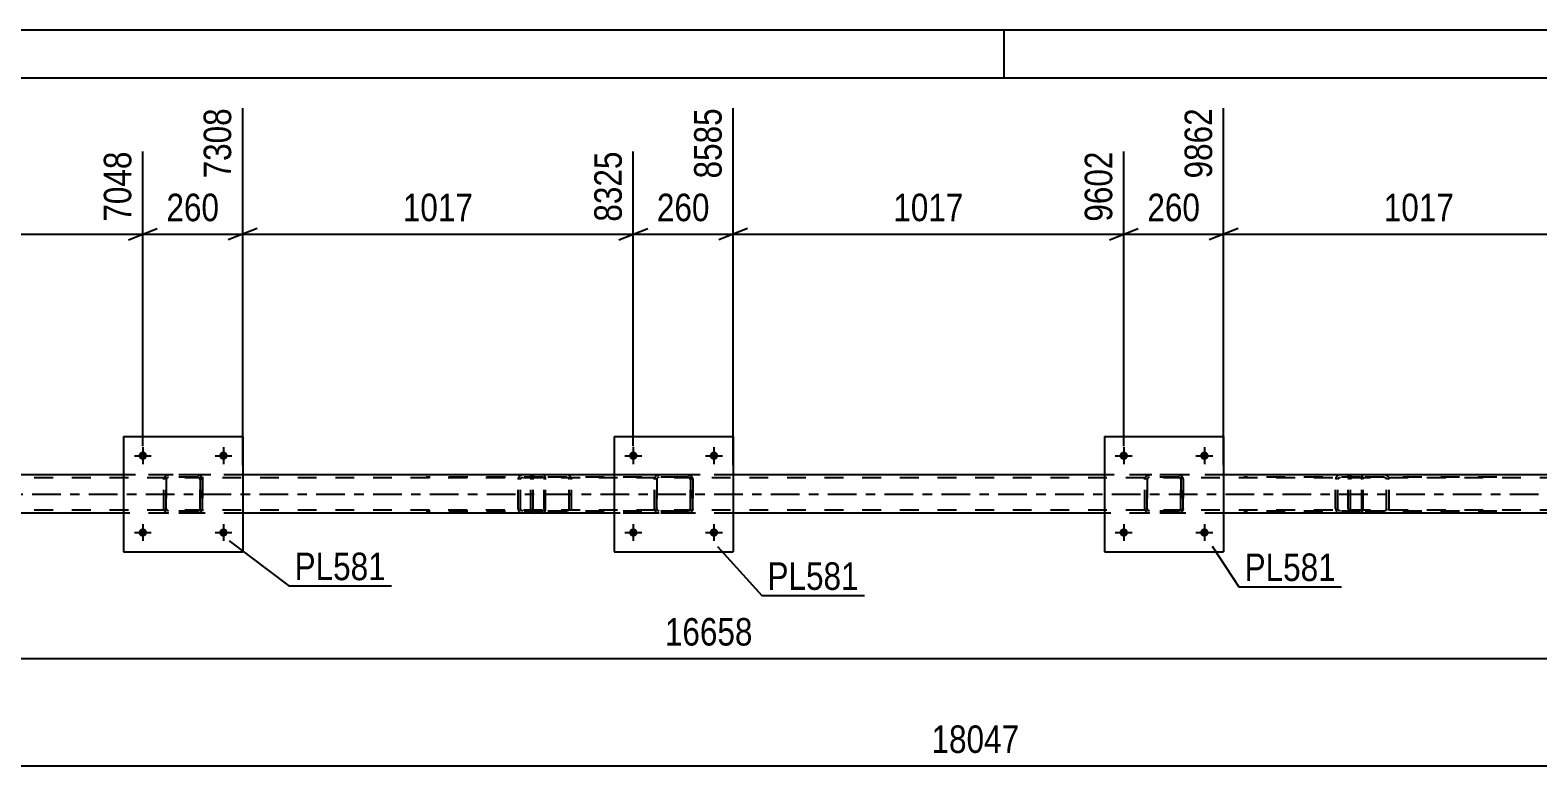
# Model space of a CAD drawing. Header units: millimetres. Extents: x 0 to 841, y 0 to 594.
# Drawn here: x 319.6 to 476.6, y 517.4 to 594 of the extents above; entities that cross this region are included whole.
import ezdxf

# ---------------------------------------------------------------- set-up
doc = ezdxf.new("R2010")
doc.units = ezdxf.units.MM
doc.linetypes.add('DXK_LINE_DOT2', pattern=[3.9198, 1.9599, -1.9599])
doc.linetypes.add('DXK_LINE_DOT3', pattern=[5.9187, 2.979, -0.9799, 0.9799, -0.9799])
doc.styles.add('Arial Narrow', font='ARIALN.TTF', dxfattribs={"height": 0.2})

# ---------------------------------------------------------------- blocks, each defined once
blk = doc.blocks.new('Unknown-318887959-1135')
at = {"color": 5, "linetype": 'Continuous'}
for p, q in [((841, 594), (0, 594)), ((421, 589), (421, 594)), ((836, 589), (5, 589))]:
    blk.add_line(p, q, dxfattribs=at)
blk = doc.blocks.new('Part-318887959-5647 - 5512')
at = {"color": 7, "linetype": 'DXK_LINE_DOT2'}
for p, q in [((333.5, 547.21), (333.53, 547.4)), ((333.53, 547.4), (333.5, 547.21)), ((333.5, 544.17), (333.5, 547.21)), ((333.5, 547.21), (333.5, 547.21)), ((333.5, 544.17), (333.5, 547.21)), ((333.74, 547.21), (333.76, 547.3)), ((333.76, 547.3), (333.74, 547.21)), ((333.74, 544.17), (333.74, 547.21)), ((333.74, 547.21), (333.74, 547.21)), ((333.74, 547.21), (333.74, 544.17)), ((333.76, 547.3), (333.81, 547.38)), ((333.81, 547.38), (333.76, 547.3)), ((333.79, 547.66), (333.98, 547.69)), ((333.98, 547.69), (333.79, 547.66)), ((333.89, 547.43), (333.81, 547.38)), ((333.98, 547.45), (333.89, 547.43)), ((337.02, 547.69), (333.98, 547.69)), ((337.02, 547.45), (333.98, 547.45)), ((337.02, 547.69), (337.2, 547.66)), ((337.2, 547.66), (337.02, 547.69)), ((337.11, 547.43), (337.02, 547.45)), ((337.11, 547.43), (337.19, 547.38)), ((337.19, 547.38), (337.24, 547.3)), ((337.24, 547.3), (337.19, 547.38)), ((337.24, 547.3), (337.26, 547.21)), ((337.26, 547.21), (337.24, 547.3)), ((337.26, 544.17), (337.26, 547.21)), ((337.26, 547.21), (337.26, 547.21)), ((337.26, 547.21), (337.26, 544.17)), ((337.46, 547.4), (337.5, 547.21)), ((337.5, 547.21), (337.46, 547.4)), ((337.5, 544.17), (337.5, 547.21)), ((337.5, 547.21), (337.5, 547.21)), ((337.5, 547.21), (337.5, 544.17)), ((333.5, 544.17), (333.5, 544.17)), ((333.53, 543.99), (333.5, 544.17)), ((333.5, 544.17), (333.53, 543.99)), ((333.74, 544.17), (333.74, 544.17)), ((333.76, 544.08), (333.74, 544.17)), ((333.74, 544.17), (333.76, 544.08)), ((333.81, 544), (333.76, 544.08)), ((333.76, 544.08), (333.81, 544)), ((333.98, 543.69), (333.79, 543.73)), ((333.79, 543.73), (333.98, 543.69)), ((333.89, 543.95), (333.81, 544)), ((333.98, 543.93), (333.89, 543.95)), ((337.02, 543.93), (333.98, 543.93)), ((337.02, 543.69), (333.98, 543.69)), ((337.11, 543.95), (337.02, 543.93)), ((337.2, 543.73), (337.02, 543.69)), ((337.02, 543.69), (337.2, 543.73)), ((337.19, 544), (337.11, 543.95)), ((337.24, 544.08), (337.19, 544)), ((337.19, 544), (337.24, 544.08)), ((337.26, 544.17), (337.24, 544.08)), ((337.24, 544.08), (337.26, 544.17)), ((337.26, 544.17), (337.26, 544.17)), ((337.5, 544.17), (337.46, 543.99)), ((337.46, 543.99), (337.5, 544.17)), ((337.5, 544.17), (337.5, 544.17))]:
    blk.add_line(p, q, dxfattribs=at)
at = {"color": 7, "linetype": 'DXK_LINE_DOT3'}
blk.add_line((335.5, 545.69), (335.5, 545.69), dxfattribs=at)
at = {"color": 7, "linetype": 'DXK_LINE_DOT2'}
for centre, start, end in [((333.98, 547.21), 112.5, 157.5), ((333.98, 547.21), 112.5, 157.5), ((337.02, 547.21), 22.5, 67.5), ((337.02, 547.21), 22.5, 67.5), ((333.98, 544.17), 202.5, 247.5), ((333.98, 544.17), 202.5, 247.5), ((337.02, 544.17), 292.5, 337.5), ((337.02, 544.17), 292.5, 337.5)]:
    blk.add_arc(centre, 0.48, start, end, dxfattribs=at)
blk = doc.blocks.new('Part-318887959-5646 - 5512')
at = {"color": 2, "linetype": 'Continuous'}
for p, q in [((329.3, 551.69), (329.3, 539.69)), ((329.3, 551.69), (341.7, 551.69)), ((341.7, 551.69), (341.7, 539.69)), ((329.3, 539.69), (341.7, 539.69))]:
    blk.add_line(p, q, dxfattribs=at)
blk = doc.blocks.new('Bolt-318887959-5594 - 5512')
at = {"linetype": 'Continuous'}
for points in [[(331.74, 549.69, -1), (330.86, 549.69, -1)], [(340.14, 549.69, -1), (339.26, 549.69, -1)]]:
    blk.add_hatch(color=1, dxfattribs=at).paths.add_polyline_path(points)
at = {"color": 1, "linetype": 'Continuous'}
for p, q in [((330.42, 549.69), (332.18, 549.69)), ((331.3, 550.57), (331.3, 548.81)), ((338.82, 549.69), (340.58, 549.69)), ((339.7, 550.57), (339.7, 548.81))]:
    blk.add_line(p, q, dxfattribs=at)
blk = doc.blocks.new('Bolt-318887959-5595 - 5512')
at = {"linetype": 'Continuous'}
for points in [[(331.74, 541.69, -1), (330.86, 541.69, -1)], [(340.14, 541.69, -1), (339.26, 541.69, -1)]]:
    blk.add_hatch(color=1, dxfattribs=at).paths.add_polyline_path(points)
at = {"color": 1, "linetype": 'Continuous'}
for p, q in [((331.3, 542.57), (331.3, 540.81)), ((339.7, 542.57), (339.7, 540.81)), ((330.42, 541.69), (332.18, 541.69)), ((338.82, 541.69), (340.58, 541.69))]:
    blk.add_line(p, q, dxfattribs=at)
blk = doc.blocks.new('Bolt-318887959-5596 - 5512')
at = {"linetype": 'Continuous'}
for points in [[(382.82, 549.69, -1), (381.94, 549.69, -1)], [(391.22, 549.69, -1), (390.34, 549.69, -1)]]:
    blk.add_hatch(color=1, dxfattribs=at).paths.add_polyline_path(points)
at = {"color": 1, "linetype": 'Continuous'}
for p, q in [((381.5, 549.69), (383.26, 549.69)), ((382.38, 550.57), (382.38, 548.81)), ((389.9, 549.69), (391.66, 549.69)), ((390.78, 550.57), (390.78, 548.81))]:
    blk.add_line(p, q, dxfattribs=at)
blk = doc.blocks.new('Bolt-318887959-5597 - 5512')
at = {"linetype": 'Continuous'}
for points in [[(382.82, 541.69, -1), (381.94, 541.69, -1)], [(391.22, 541.69, -1), (390.34, 541.69, -1)]]:
    blk.add_hatch(color=1, dxfattribs=at).paths.add_polyline_path(points)
at = {"color": 1, "linetype": 'Continuous'}
for p, q in [((382.38, 542.57), (382.38, 540.81)), ((390.78, 542.57), (390.78, 540.81)), ((381.5, 541.69), (383.26, 541.69)), ((389.9, 541.69), (391.66, 541.69))]:
    blk.add_line(p, q, dxfattribs=at)
blk = doc.blocks.new('Bolt-318887959-5598 - 5512')
at = {"linetype": 'Continuous'}
for points in [[(433.9, 549.69, -1), (433.02, 549.69, -1)], [(442.3, 549.69, -1), (441.42, 549.69, -1)]]:
    blk.add_hatch(color=1, dxfattribs=at).paths.add_polyline_path(points)
at = {"color": 1, "linetype": 'Continuous'}
for p, q in [((432.58, 549.69), (434.34, 549.69)), ((433.46, 550.57), (433.46, 548.81)), ((440.98, 549.69), (442.74, 549.69)), ((441.86, 550.57), (441.86, 548.81))]:
    blk.add_line(p, q, dxfattribs=at)
blk = doc.blocks.new('Bolt-318887959-5599 - 5512')
at = {"linetype": 'Continuous'}
for points in [[(433.9, 541.69, -1), (433.02, 541.69, -1)], [(442.3, 541.69, -1), (441.42, 541.69, -1)]]:
    blk.add_hatch(color=1, dxfattribs=at).paths.add_polyline_path(points)
at = {"color": 1, "linetype": 'Continuous'}
for p, q in [((433.46, 542.57), (433.46, 540.81)), ((441.86, 542.57), (441.86, 540.81)), ((432.58, 541.69), (434.34, 541.69)), ((440.98, 541.69), (442.74, 541.69))]:
    blk.add_line(p, q, dxfattribs=at)
blk = doc.blocks.new('Part-318887959-5652 - 5512')
at = {"color": 2, "linetype": 'Continuous'}
for p, q in [((380.38, 551.69), (380.38, 539.69)), ((380.38, 551.69), (392.78, 551.69)), ((392.78, 551.69), (392.78, 539.69)), ((380.38, 539.69), (392.78, 539.69))]:
    blk.add_line(p, q, dxfattribs=at)
blk = doc.blocks.new('Part-318887959-5659 - 5512')
at = {"color": 7, "linetype": 'DXK_LINE_DOT2'}
for p, q in [((435.66, 547.21), (435.7, 547.4)), ((435.7, 547.4), (435.66, 547.21)), ((435.66, 544.17), (435.66, 547.21)), ((435.66, 547.21), (435.66, 547.21)), ((435.66, 544.17), (435.66, 547.21)), ((435.9, 547.21), (435.92, 547.3)), ((435.92, 547.3), (435.9, 547.21)), ((435.9, 544.17), (435.9, 547.21)), ((435.9, 547.21), (435.9, 547.21)), ((435.9, 547.21), (435.9, 544.17)), ((435.92, 547.3), (435.97, 547.38)), ((435.97, 547.38), (435.92, 547.3)), ((435.96, 547.66), (436.14, 547.69)), ((436.14, 547.69), (435.96, 547.66)), ((436.05, 547.43), (435.97, 547.38)), ((436.14, 547.45), (436.05, 547.43)), ((439.18, 547.69), (436.14, 547.69)), ((439.18, 547.45), (436.14, 547.45)), ((439.18, 547.69), (439.36, 547.66)), ((439.36, 547.66), (439.18, 547.69)), ((439.27, 547.43), (439.18, 547.45)), ((439.27, 547.43), (439.35, 547.38)), ((439.35, 547.38), (439.4, 547.3)), ((439.4, 547.3), (439.35, 547.38)), ((439.4, 547.3), (439.42, 547.21)), ((439.42, 547.21), (439.4, 547.3)), ((439.42, 544.17), (439.42, 547.21)), ((439.42, 547.21), (439.42, 547.21)), ((439.42, 547.21), (439.42, 544.17)), ((439.62, 547.4), (439.66, 547.21)), ((439.66, 547.21), (439.62, 547.4)), ((439.66, 544.17), (439.66, 547.21)), ((439.66, 547.21), (439.66, 547.21)), ((439.66, 547.21), (439.66, 544.17)), ((435.66, 544.17), (435.66, 544.17)), ((435.7, 543.99), (435.66, 544.17)), ((435.66, 544.17), (435.7, 543.99)), ((435.9, 544.17), (435.9, 544.17)), ((435.92, 544.08), (435.9, 544.17)), ((435.9, 544.17), (435.92, 544.08)), ((435.97, 544), (435.92, 544.08)), ((435.92, 544.08), (435.97, 544)), ((436.14, 543.69), (435.96, 543.73)), ((435.96, 543.73), (436.14, 543.69)), ((436.05, 543.95), (435.97, 544)), ((436.14, 543.93), (436.05, 543.95)), ((439.18, 543.93), (436.14, 543.93)), ((439.18, 543.69), (436.14, 543.69)), ((439.27, 543.95), (439.18, 543.93)), ((439.36, 543.73), (439.18, 543.69)), ((439.18, 543.69), (439.36, 543.73)), ((439.35, 544), (439.27, 543.95)), ((439.4, 544.08), (439.35, 544)), ((439.35, 544), (439.4, 544.08)), ((439.42, 544.17), (439.4, 544.08)), ((439.4, 544.08), (439.42, 544.17)), ((439.42, 544.17), (439.42, 544.17)), ((439.66, 544.17), (439.62, 543.99)), ((439.62, 543.99), (439.66, 544.17)), ((439.66, 544.17), (439.66, 544.17))]:
    blk.add_line(p, q, dxfattribs=at)
at = {"color": 7, "linetype": 'DXK_LINE_DOT3'}
blk.add_line((437.66, 545.69), (437.66, 545.69), dxfattribs=at)
at = {"color": 7, "linetype": 'DXK_LINE_DOT2'}
for centre, start, end in [((436.14, 547.21), 112.5, 157.5), ((436.14, 547.21), 112.5, 157.5), ((439.18, 547.21), 22.5, 67.5), ((439.18, 547.21), 22.5, 67.5), ((436.14, 544.17), 202.5, 247.5), ((436.14, 544.17), 202.5, 247.5), ((439.18, 544.17), 292.5, 337.5), ((439.18, 544.17), 292.5, 337.5)]:
    blk.add_arc(centre, 0.48, start, end, dxfattribs=at)
blk = doc.blocks.new('Part-318887959-5697 - 5512')
at = {"color": 7, "linetype": 'DXK_LINE_DOT2'}
for p, q in [((371.72, 547.3), (371.7, 547.21)), ((371.7, 544.17), (371.7, 547.21)), ((371.74, 547.4), (371.72, 547.3)), ((371.95, 547.21), (371.97, 547.3)), ((371.95, 544.17), (371.95, 547.21)), ((371.97, 547.3), (372.03, 547.38)), ((372.21, 547.69), (372.01, 547.66)), ((372.03, 547.38), (372.11, 547.43)), ((372.11, 547.43), (372.21, 547.45)), ((387.2, 547.69), (372.21, 547.69)), ((387.2, 547.45), (372.21, 547.45)), ((375.64, 547.66), (375.44, 547.69)), ((375.44, 547.45), (375.54, 547.43)), ((375.54, 547.43), (375.63, 547.38)), ((375.63, 547.38), (375.68, 547.3)), ((375.68, 547.3), (375.7, 547.21)), ((375.7, 544.17), (375.7, 547.21)), ((375.94, 547.3), (375.92, 547.4)), ((375.96, 547.21), (375.94, 547.3)), ((375.96, 544.17), (375.96, 547.21)), ((371.7, 544.17), (371.72, 544.09)), ((371.72, 544.09), (371.74, 543.99)), ((371.97, 544.08), (371.95, 544.17)), ((372.03, 544), (371.97, 544.08)), ((372.01, 543.73), (372.21, 543.69)), ((372.11, 543.95), (372.03, 544)), ((372.21, 543.93), (372.11, 543.95)), ((387.2, 543.93), (372.21, 543.93)), ((387.2, 543.69), (372.21, 543.69)), ((375.54, 543.95), (375.44, 543.93)), ((375.44, 543.69), (375.64, 543.73)), ((375.63, 544), (375.54, 543.95)), ((375.68, 544.08), (375.63, 544)), ((375.7, 544.17), (375.68, 544.08)), ((375.92, 543.99), (375.94, 544.09)), ((375.94, 544.09), (375.96, 544.17))]:
    blk.add_line(p, q, dxfattribs=at)
for centre, start, end in [((372.19, 547.19), 110.7583, 155.68), ((375.46, 547.19), 24.3199, 69.2417), ((372.19, 544.19), 204.3199, 249.2417)]:
    blk.add_arc(centre, 0.496, start, end, dxfattribs=at)
blk = doc.blocks.new('Part-318887959-5653 - 5512')
at = {"color": 7, "linetype": 'DXK_LINE_DOT2'}
for p, q in [((384.58, 547.21), (384.62, 547.4)), ((384.62, 547.4), (384.58, 547.21)), ((384.58, 544.17), (384.58, 547.21)), ((384.58, 547.21), (384.58, 547.21)), ((384.58, 544.17), (384.58, 547.21)), ((384.82, 547.21), (384.84, 547.3)), ((384.84, 547.3), (384.82, 547.21)), ((384.82, 544.17), (384.82, 547.21)), ((384.82, 547.21), (384.82, 547.21)), ((384.82, 547.21), (384.82, 544.17)), ((384.84, 547.3), (384.89, 547.38)), ((384.89, 547.38), (384.84, 547.3)), ((384.87, 547.66), (385.06, 547.69)), ((385.06, 547.69), (384.87, 547.66)), ((384.97, 547.43), (384.89, 547.38)), ((385.06, 547.45), (384.97, 547.43)), ((388.1, 547.69), (385.06, 547.69)), ((388.1, 547.45), (385.06, 547.45)), ((388.1, 547.69), (388.28, 547.66)), ((388.28, 547.66), (388.1, 547.69)), ((388.19, 547.43), (388.1, 547.45)), ((388.19, 547.43), (388.27, 547.38)), ((388.27, 547.38), (388.32, 547.3)), ((388.32, 547.3), (388.27, 547.38)), ((388.32, 547.3), (388.34, 547.21)), ((388.34, 547.21), (388.32, 547.3)), ((388.34, 544.17), (388.34, 547.21)), ((388.34, 547.21), (388.34, 547.21)), ((388.34, 547.21), (388.34, 544.17)), ((388.54, 547.4), (388.58, 547.21)), ((388.58, 547.21), (388.54, 547.4)), ((388.58, 544.17), (388.58, 547.21)), ((388.58, 547.21), (388.58, 547.21)), ((388.58, 547.21), (388.58, 544.17)), ((384.58, 544.17), (384.58, 544.17)), ((384.62, 543.99), (384.58, 544.17)), ((384.58, 544.17), (384.62, 543.99)), ((384.82, 544.17), (384.82, 544.17)), ((384.84, 544.08), (384.82, 544.17)), ((384.82, 544.17), (384.84, 544.08)), ((384.89, 544), (384.84, 544.08)), ((384.84, 544.08), (384.89, 544)), ((385.06, 543.69), (384.87, 543.73)), ((384.87, 543.73), (385.06, 543.69)), ((384.97, 543.95), (384.89, 544)), ((385.06, 543.93), (384.97, 543.95)), ((388.1, 543.93), (385.06, 543.93)), ((388.1, 543.69), (385.06, 543.69)), ((388.19, 543.95), (388.1, 543.93)), ((388.28, 543.73), (388.1, 543.69)), ((388.1, 543.69), (388.28, 543.73)), ((388.27, 544), (388.19, 543.95)), ((388.32, 544.08), (388.27, 544)), ((388.27, 544), (388.32, 544.08)), ((388.34, 544.17), (388.32, 544.08)), ((388.32, 544.08), (388.34, 544.17)), ((388.34, 544.17), (388.34, 544.17)), ((388.58, 544.17), (388.54, 543.99)), ((388.54, 543.99), (388.58, 544.17)), ((388.58, 544.17), (388.58, 544.17))]:
    blk.add_line(p, q, dxfattribs=at)
at = {"color": 7, "linetype": 'DXK_LINE_DOT3'}
blk.add_line((386.58, 545.69), (386.58, 545.69), dxfattribs=at)
at = {"color": 7, "linetype": 'DXK_LINE_DOT2'}
for centre, start, end in [((385.06, 547.21), 112.5, 157.5), ((385.06, 547.21), 112.5, 157.5), ((388.1, 547.21), 22.5, 67.5), ((388.1, 547.21), 22.5, 67.5), ((385.06, 544.17), 202.5, 247.5), ((385.06, 544.17), 202.5, 247.5), ((388.1, 544.17), 292.5, 337.5), ((388.1, 544.17), 292.5, 337.5)]:
    blk.add_arc(centre, 0.48, start, end, dxfattribs=at)
blk = doc.blocks.new('Part-318887959-5658 - 5512')
at = {"color": 2, "linetype": 'Continuous'}
for p, q in [((431.46, 551.69), (431.46, 539.69)), ((431.46, 551.69), (443.86, 551.69)), ((443.86, 551.69), (443.86, 539.69)), ((431.46, 539.69), (443.86, 539.69))]:
    blk.add_line(p, q, dxfattribs=at)
blk = doc.blocks.new('Part-318887959-5698 - 5512')
at = {"color": 7, "linetype": 'DXK_LINE_DOT2'}
for p, q in [((372.98, 547.69), (360.82, 547.69)), ((372.98, 547.45), (360.82, 547.45)), ((370.4, 547.3), (370.38, 547.21)), ((370.38, 544.17), (370.38, 547.21)), ((370.42, 547.4), (370.4, 547.3)), ((370.63, 547.21), (370.65, 547.3)), ((370.63, 544.17), (370.63, 547.21)), ((370.65, 547.3), (370.71, 547.38)), ((370.88, 547.69), (370.69, 547.66)), ((370.71, 547.38), (370.79, 547.43)), ((370.79, 547.43), (370.88, 547.45)), ((371.7, 547.45), (371.7, 547.69)), ((373.08, 547.66), (372.98, 547.69)), ((372.98, 547.45), (373.03, 547.43)), ((373.03, 547.43), (373.07, 547.38)), ((373.07, 547.38), (373.1, 547.3)), ((373.17, 547.55), (373.08, 547.66)), ((373.1, 547.3), (373.11, 547.21)), ((373.11, 544.17), (373.11, 547.21)), ((373.23, 547.4), (373.17, 547.55)), ((373.25, 547.21), (373.23, 547.4)), ((373.25, 544.17), (373.25, 547.21)), ((372.98, 543.93), (360.82, 543.93)), ((372.98, 543.69), (360.82, 543.69)), ((370.38, 544.17), (370.4, 544.09)), ((370.4, 544.09), (370.42, 543.99)), ((370.65, 544.08), (370.63, 544.17)), ((370.71, 544), (370.65, 544.08)), ((370.69, 543.73), (370.88, 543.69)), ((370.79, 543.95), (370.71, 544)), ((370.88, 543.93), (370.79, 543.95)), ((371.7, 543.69), (371.7, 543.93)), ((373.03, 543.95), (372.98, 543.93)), ((372.98, 543.69), (373.08, 543.73)), ((373.07, 544), (373.03, 543.95)), ((373.1, 544.08), (373.07, 544)), ((373.08, 543.73), (373.17, 543.83)), ((373.11, 544.17), (373.1, 544.08)), ((373.17, 543.83), (373.23, 543.99)), ((373.23, 543.99), (373.25, 544.17))]:
    blk.add_line(p, q, dxfattribs=at)
for centre, start, end in [((370.87, 547.2), 111.1941, 156.1506), ((370.87, 544.19), 203.8494, 248.8059)]:
    blk.add_arc(centre, 0.492, start, end, dxfattribs=at)
blk = doc.blocks.new('Part-318887959-5720 - 5512')
at = {"color": 7, "linetype": 'DXK_LINE_DOT2'}
for p, q in [((458.11, 547.69), (445.95, 547.69)), ((458.11, 547.45), (445.95, 547.45)), ((455.53, 547.3), (455.52, 547.21)), ((455.52, 544.17), (455.52, 547.21)), ((455.55, 547.4), (455.53, 547.3)), ((455.77, 547.21), (455.79, 547.3)), ((455.77, 544.17), (455.77, 547.21)), ((455.79, 547.3), (455.84, 547.38)), ((456.02, 547.69), (455.83, 547.66)), ((455.84, 547.38), (455.92, 547.43)), ((455.92, 547.43), (456.02, 547.45)), ((456.83, 547.45), (456.83, 547.69)), ((458.21, 547.66), (458.11, 547.69)), ((458.11, 547.45), (458.16, 547.43)), ((458.16, 547.43), (458.21, 547.38)), ((458.3, 547.55), (458.21, 547.66)), ((458.21, 547.38), (458.23, 547.3)), ((458.23, 547.3), (458.24, 547.21)), ((458.24, 544.17), (458.24, 547.21)), ((458.36, 547.4), (458.3, 547.55)), ((458.38, 547.21), (458.36, 547.4)), ((458.38, 544.17), (458.38, 547.21)), ((458.11, 543.93), (445.95, 543.93)), ((458.11, 543.69), (445.95, 543.69)), ((455.52, 544.17), (455.53, 544.09)), ((455.53, 544.09), (455.55, 543.99)), ((455.79, 544.08), (455.77, 544.17)), ((455.84, 544), (455.79, 544.08)), ((455.83, 543.73), (456.02, 543.69)), ((455.92, 543.95), (455.84, 544)), ((456.02, 543.93), (455.92, 543.95)), ((456.83, 543.69), (456.83, 543.93)), ((458.16, 543.95), (458.11, 543.93)), ((458.11, 543.69), (458.21, 543.73)), ((458.21, 544), (458.16, 543.95)), ((458.23, 544.08), (458.21, 544)), ((458.21, 543.73), (458.3, 543.83)), ((458.24, 544.17), (458.23, 544.08)), ((458.3, 543.83), (458.36, 543.99)), ((458.36, 543.99), (458.38, 544.17))]:
    blk.add_line(p, q, dxfattribs=at)
for centre, start, end in [((456, 547.2), 111.1941, 156.1506), ((456, 544.19), 203.8494, 248.8059)]:
    blk.add_arc(centre, 0.492, start, end, dxfattribs=at)
blk = doc.blocks.new('Part-318887959-5732 - 5512')
at = {"color": 7, "linetype": 'DXK_LINE_DOT2'}
for p, q in [((456.85, 547.3), (456.83, 547.21)), ((456.83, 544.17), (456.83, 547.21)), ((456.87, 547.4), (456.85, 547.3)), ((457.09, 547.21), (457.11, 547.3)), ((457.09, 544.17), (457.09, 547.21)), ((457.11, 547.3), (457.16, 547.38)), ((457.34, 547.69), (457.15, 547.66)), ((457.16, 547.38), (457.25, 547.43)), ((457.25, 547.43), (457.34, 547.45)), ((472.33, 547.69), (457.34, 547.69)), ((472.33, 547.45), (457.34, 547.45)), ((460.77, 547.66), (460.58, 547.69)), ((460.58, 547.45), (460.68, 547.43)), ((460.68, 547.43), (460.76, 547.38)), ((460.76, 547.38), (460.82, 547.3)), ((460.82, 547.3), (460.83, 547.21)), ((460.83, 544.17), (460.83, 547.21)), ((461.07, 547.3), (461.05, 547.4)), ((461.09, 547.21), (461.07, 547.3)), ((461.09, 544.17), (461.09, 547.21)), ((456.83, 544.17), (456.85, 544.09)), ((456.85, 544.09), (456.87, 543.99)), ((457.11, 544.08), (457.09, 544.17)), ((457.16, 544), (457.11, 544.08)), ((457.15, 543.73), (457.34, 543.69)), ((457.25, 543.95), (457.16, 544)), ((457.34, 543.93), (457.25, 543.95)), ((472.33, 543.93), (457.34, 543.93)), ((472.33, 543.69), (457.34, 543.69)), ((460.68, 543.95), (460.58, 543.93)), ((460.58, 543.69), (460.77, 543.73)), ((460.76, 544), (460.68, 543.95)), ((460.82, 544.08), (460.76, 544)), ((460.83, 544.17), (460.82, 544.08)), ((461.05, 543.99), (461.07, 544.09)), ((461.07, 544.09), (461.09, 544.17))]:
    blk.add_line(p, q, dxfattribs=at)
for centre, start, end in [((457.32, 547.19), 110.7583, 155.68), ((460.6, 547.19), 24.3199, 69.2417), ((457.32, 544.19), 204.3199, 249.2417)]:
    blk.add_arc(centre, 0.496, start, end, dxfattribs=at)
blk = doc.blocks.new('Part-318887959-5782 - 5512')
at = {"color": 7, "linetype": 'DXK_LINE_DOT2'}
for p, q in [((608.1, 547.37), (106.7, 547.37)), ((597.1, 547.69), (176.06, 547.69)), ((341.7, 547.69), (329.3, 547.69)), ((392.78, 547.69), (380.38, 547.69)), ((443.86, 547.69), (431.46, 547.69)), ((608.1, 544.01), (106.7, 544.01)), ((341.7, 543.69), (329.3, 543.69)), ((392.78, 543.69), (380.38, 543.69)), ((443.86, 543.69), (431.46, 543.69))]:
    blk.add_line(p, q, dxfattribs=at)
at = {"color": 2, "linetype": 'Continuous'}
for p, q in [((329.3, 547.69), (290.62, 547.69)), ((380.38, 547.69), (341.7, 547.69)), ((431.46, 547.69), (392.78, 547.69)), ((482.54, 547.69), (443.86, 547.69)), ((329.3, 543.69), (290.62, 543.69)), ((380.38, 543.69), (341.7, 543.69)), ((431.46, 543.69), (392.78, 543.69)), ((482.54, 543.69), (443.86, 543.69))]:
    blk.add_line(p, q, dxfattribs=at)
at = {"color": 7, "linetype": 'DXK_LINE_DOT3'}
blk.add_line((106.7, 545.69), (608.1, 545.69), dxfattribs=at)
blk = doc.blocks.new('StraightDimension-318887959-6446 - 5512')
at = {"color": 7, "linetype": 'Continuous'}
blk.add_line((64.78, 517.39), (771.24, 517.39), dxfattribs=at)
at = {"color": 0}
blk.add_wipeout([(423.18, 518.14), (423.18, 522.34), (412.84, 522.34), (412.84, 518.14)], dxfattribs=at)
at = {"color": 3, "style": 'Arial Narrow'}
blk.add_text('18047', height=2.863, dxfattribs=at).set_placement((413.44, 518.74))
blk = doc.blocks.new('StraightDimension-318887959-6505 - 5512')
at = {"color": 7, "linetype": 'Continuous'}
blk.add_line((64.78, 528.57), (715.71, 528.57), dxfattribs=at)
at = {"color": 0}
blk.add_wipeout([(395.41, 529.32), (395.41, 533.52), (385.07, 533.52), (385.07, 529.32)], dxfattribs=at)
at = {"color": 3, "style": 'Arial Narrow'}
blk.add_text('16658', height=2.863, dxfattribs=at).set_placement((385.67, 529.92))
blk = doc.blocks.new('StraightDimension-318887959-17055 - 5512')
at = {"color": 7, "linetype": 'Continuous'}
for p, q in [((443.86, 548.69), (443.86, 585.88)), ((484.54, 550.69), (484.54, 583.2)), ((445.36, 573.36), (442.36, 572.16)), ((483.04, 572.16), (486.04, 573.36)), ((443.86, 572.76), (484.54, 572.76))]:
    blk.add_line(p, q, dxfattribs=at)
at = {"color": 0, "linetype": 'Continuous'}
blk.add_wipeout([(483.94, 583.8), (479.74, 583.8), (479.74, 573.46), (483.94, 573.46)], dxfattribs=at)
at = {"color": 0}
blk.add_wipeout([(468.46, 573.51), (468.46, 577.71), (459.94, 577.71), (459.94, 573.51)], dxfattribs=at)
at = {"color": 3, "linetype": 'Continuous', "style": 'Arial Narrow'}
blk.add_text('10879', height=2.863, rotation=90.0002, dxfattribs=at).set_placement((483.34, 574.06))
at = {"color": 3, "style": 'Arial Narrow'}
blk.add_text('1017', height=2.863, dxfattribs=at).set_placement((460.54, 574.11))
blk = doc.blocks.new('StraightDimension-318887959-17056 - 5512')
at = {"color": 7, "linetype": 'Continuous'}
for p, q in [((443.86, 548.69), (443.86, 585.88)), ((433.46, 550.69), (433.46, 581.38)), ((431.96, 572.16), (434.96, 573.36)), ((445.36, 573.36), (442.36, 572.16)), ((433.46, 572.76), (443.86, 572.76))]:
    blk.add_line(p, q, dxfattribs=at)
at = {"color": 0}
blk.add_wipeout([(442, 573.51), (442, 577.71), (435.32, 577.71), (435.32, 573.51)], dxfattribs=at)
at = {"color": 3, "style": 'Arial Narrow'}
blk.add_text('260', height=2.863, dxfattribs=at).set_placement((435.92, 574.11))
at = {"color": 0, "linetype": 'Continuous'}
blk.add_wipeout([(443.26, 586.48), (439.06, 586.48), (439.06, 577.96), (443.26, 577.96)], dxfattribs=at)
at = {"color": 3, "linetype": 'Continuous', "style": 'Arial Narrow'}
blk.add_text('9862', height=2.863, rotation=90.0002, dxfattribs=at).set_placement((442.66, 578.56))
blk = doc.blocks.new('StraightDimension-318887959-17057 - 5512')
at = {"color": 7, "linetype": 'Continuous'}
for p, q in [((392.78, 548.69), (392.78, 585.88)), ((433.46, 550.69), (433.46, 581.38)), ((394.28, 573.36), (391.28, 572.16)), ((431.96, 572.16), (434.96, 573.36)), ((392.78, 572.76), (433.46, 572.76))]:
    blk.add_line(p, q, dxfattribs=at)
at = {"color": 0, "linetype": 'Continuous'}
blk.add_wipeout([(432.86, 581.98), (428.66, 581.98), (428.66, 573.46), (432.86, 573.46)], dxfattribs=at)
at = {"color": 0}
blk.add_wipeout([(417.37, 573.51), (417.37, 577.71), (408.86, 577.71), (408.86, 573.51)], dxfattribs=at)
at = {"color": 3, "linetype": 'Continuous', "style": 'Arial Narrow'}
blk.add_text('9602', height=2.863, rotation=90.0002, dxfattribs=at).set_placement((432.26, 574.06))
at = {"color": 3, "style": 'Arial Narrow'}
blk.add_text('1017', height=2.863, dxfattribs=at).set_placement((409.46, 574.11))
blk = doc.blocks.new('StraightDimension-318887959-17058 - 5512')
at = {"color": 7, "linetype": 'Continuous'}
for p, q in [((392.78, 548.69), (392.78, 585.88)), ((382.38, 550.69), (382.38, 581.38)), ((380.88, 572.16), (383.88, 573.36)), ((394.28, 573.36), (391.28, 572.16)), ((382.38, 572.76), (392.78, 572.76))]:
    blk.add_line(p, q, dxfattribs=at)
at = {"color": 0}
blk.add_wipeout([(390.92, 573.51), (390.92, 577.71), (384.24, 577.71), (384.24, 573.51)], dxfattribs=at)
at = {"color": 3, "style": 'Arial Narrow'}
blk.add_text('260', height=2.863, dxfattribs=at).set_placement((384.84, 574.11))
at = {"color": 0, "linetype": 'Continuous'}
blk.add_wipeout([(392.18, 586.48), (387.98, 586.48), (387.98, 577.96), (392.18, 577.96)], dxfattribs=at)
at = {"color": 3, "linetype": 'Continuous', "style": 'Arial Narrow'}
blk.add_text('8585', height=2.863, rotation=90.0002, dxfattribs=at).set_placement((391.58, 578.56))
blk = doc.blocks.new('StraightDimension-318887959-17059 - 5512')
at = {"color": 7, "linetype": 'Continuous'}
for p, q in [((341.7, 548.69), (341.7, 585.88)), ((382.38, 550.69), (382.38, 581.38)), ((343.2, 573.36), (340.2, 572.16)), ((380.88, 572.16), (383.88, 573.36)), ((341.7, 572.76), (382.38, 572.76))]:
    blk.add_line(p, q, dxfattribs=at)
at = {"color": 0, "linetype": 'Continuous'}
blk.add_wipeout([(381.78, 581.98), (377.58, 581.98), (377.58, 573.46), (381.78, 573.46)], dxfattribs=at)
at = {"color": 0}
blk.add_wipeout([(366.29, 573.51), (366.29, 577.71), (357.78, 577.71), (357.78, 573.51)], dxfattribs=at)
at = {"color": 3, "linetype": 'Continuous', "style": 'Arial Narrow'}
blk.add_text('8325', height=2.863, rotation=90.0002, dxfattribs=at).set_placement((381.18, 574.06))
at = {"color": 3, "style": 'Arial Narrow'}
blk.add_text('1017', height=2.863, dxfattribs=at).set_placement((358.38, 574.11))
blk = doc.blocks.new('StraightDimension-318887959-17060 - 5512')
at = {"color": 7, "linetype": 'Continuous'}
for p, q in [((341.7, 548.69), (341.7, 585.88)), ((331.3, 550.69), (331.3, 581.38)), ((329.8, 572.16), (332.8, 573.36)), ((343.2, 573.36), (340.2, 572.16)), ((331.3, 572.76), (341.7, 572.76))]:
    blk.add_line(p, q, dxfattribs=at)
at = {"color": 0}
blk.add_wipeout([(339.84, 573.51), (339.84, 577.71), (333.16, 577.71), (333.16, 573.51)], dxfattribs=at)
at = {"color": 3, "style": 'Arial Narrow'}
blk.add_text('260', height=2.863, dxfattribs=at).set_placement((333.76, 574.11))
at = {"color": 0, "linetype": 'Continuous'}
blk.add_wipeout([(341.1, 586.48), (336.9, 586.48), (336.9, 577.96), (341.1, 577.96)], dxfattribs=at)
at = {"color": 3, "linetype": 'Continuous', "style": 'Arial Narrow'}
blk.add_text('7308', height=2.863, rotation=90.0002, dxfattribs=at).set_placement((340.5, 578.56))
blk = doc.blocks.new('StraightDimension-318887959-17061 - 5512')
at = {"color": 7, "linetype": 'Continuous'}
for p, q in [((290.62, 548.69), (290.62, 585.88)), ((331.3, 550.69), (331.3, 581.38)), ((292.12, 573.36), (289.12, 572.16)), ((329.8, 572.16), (332.8, 573.36)), ((290.62, 572.76), (331.3, 572.76))]:
    blk.add_line(p, q, dxfattribs=at)
at = {"color": 0, "linetype": 'Continuous'}
blk.add_wipeout([(330.7, 581.98), (326.5, 581.98), (326.5, 573.46), (330.7, 573.46)], dxfattribs=at)
at = {"color": 0}
blk.add_wipeout([(315.21, 573.51), (315.21, 577.71), (306.7, 577.71), (306.7, 573.51)], dxfattribs=at)
at = {"color": 3, "linetype": 'Continuous', "style": 'Arial Narrow'}
blk.add_text('7048', height=2.863, rotation=90.0002, dxfattribs=at).set_placement((330.1, 574.06))
at = {"color": 3, "style": 'Arial Narrow'}
blk.add_text('1017', height=2.863, dxfattribs=at).set_placement((307.3, 574.11))
blk = doc.blocks.new('Mark-318887959-5642 - 5512')
at = {"color": 0}
blk.add_wipeout([(356.61, 536.73), (356.61, 539.73), (347.11, 539.73), (347.11, 536.73)], dxfattribs=at)
blk.add_wipeout([(356.61, 536.73), (356.61, 539.73), (347.11, 539.73), (347.11, 536.73)], dxfattribs=at)
at = {"color": 30, "linetype": 'Continuous'}
for p, q in [((340.3, 540.81), (346.51, 536.13)), ((346.51, 536.13), (357.21, 536.13))]:
    blk.add_line(p, q, dxfattribs=at)
at = {"color": 3, "style": 'Arial Narrow'}
blk.add_text('PL581', height=2.863, dxfattribs=at).set_placement((347.11, 536.73))
blk = doc.blocks.new('Mark-318887959-5648 - 5512')
at = {"color": 0}
blk.add_wipeout([(405.87, 535.72), (405.87, 538.72), (396.36, 538.72), (396.36, 535.72)], dxfattribs=at)
blk.add_wipeout([(405.87, 535.72), (405.87, 538.72), (396.36, 538.72), (396.36, 535.72)], dxfattribs=at)
at = {"color": 30, "linetype": 'Continuous'}
for p, q in [((391.16, 540.24), (395.76, 535.12)), ((395.76, 535.12), (406.47, 535.12))]:
    blk.add_line(p, q, dxfattribs=at)
at = {"color": 3, "style": 'Arial Narrow'}
blk.add_text('PL581', height=2.863, dxfattribs=at).set_placement((396.36, 535.72))
blk = doc.blocks.new('Mark-318887959-5654 - 5512')
at = {"color": 0}
blk.add_wipeout([(455.55, 536.64), (455.55, 539.64), (446.05, 539.64), (446.05, 536.64)], dxfattribs=at)
blk.add_wipeout([(455.55, 536.64), (455.55, 539.64), (446.05, 539.64), (446.05, 536.64)], dxfattribs=at)
at = {"color": 30, "linetype": 'Continuous'}
for p, q in [((442.68, 540.28), (445.45, 536.04)), ((445.45, 536.04), (456.15, 536.04))]:
    blk.add_line(p, q, dxfattribs=at)
at = {"color": 3, "style": 'Arial Narrow'}
blk.add_text('PL581', height=2.863, dxfattribs=at).set_placement((446.05, 536.64))

msp = doc.modelspace()

# ---------------------------------------------------------------- block references
for name in ['Unknown-318887959-1135', 'Part-318887959-5646 - 5512', 'Part-318887959-5652 - 5512', 'Part-318887959-5658 - 5512', 'Part-318887959-5782 - 5512', 'Bolt-318887959-5594 - 5512', 'Bolt-318887959-5596 - 5512', 'Bolt-318887959-5598 - 5512', 'Part-318887959-5647 - 5512', 'Part-318887959-5698 - 5512', 'Part-318887959-5697 - 5512', 'Part-318887959-5653 - 5512', 'Part-318887959-5659 - 5512', 'Part-318887959-5720 - 5512', 'Part-318887959-5732 - 5512', 'Bolt-318887959-5595 - 5512', 'Bolt-318887959-5597 - 5512', 'Bolt-318887959-5599 - 5512']:
    msp.add_blockref(name, (0, 0))

# ---------------------------------------------------------------- next in the draw order: block references
for name in ['StraightDimension-318887959-17055 - 5512', 'StraightDimension-318887959-6446 - 5512']:
    msp.add_blockref(name, (0, 0))

# ---------------------------------------------------------------- next in the draw order: block references
for name in ['StraightDimension-318887959-17056 - 5512', 'StraightDimension-318887959-6505 - 5512']:
    msp.add_blockref(name, (0, 0))

# ---------------------------------------------------------------- next in the draw order: block references
for name in ['StraightDimension-318887959-17057 - 5512', 'Mark-318887959-5642 - 5512', 'Mark-318887959-5648 - 5512', 'Mark-318887959-5654 - 5512']:
    msp.add_blockref(name, (0, 0))

# ---------------------------------------------------------------- next in the draw order: block references
msp.add_blockref('StraightDimension-318887959-17058 - 5512', (0, 0))

# ---------------------------------------------------------------- next in the draw order: block references
msp.add_blockref('StraightDimension-318887959-17059 - 5512', (0, 0))

# ---------------------------------------------------------------- next in the draw order: block references
msp.add_blockref('StraightDimension-318887959-17060 - 5512', (0, 0))

# ---------------------------------------------------------------- next in the draw order: block references
msp.add_blockref('StraightDimension-318887959-17061 - 5512', (0, 0))

doc.saveas('drawing.dxf')
